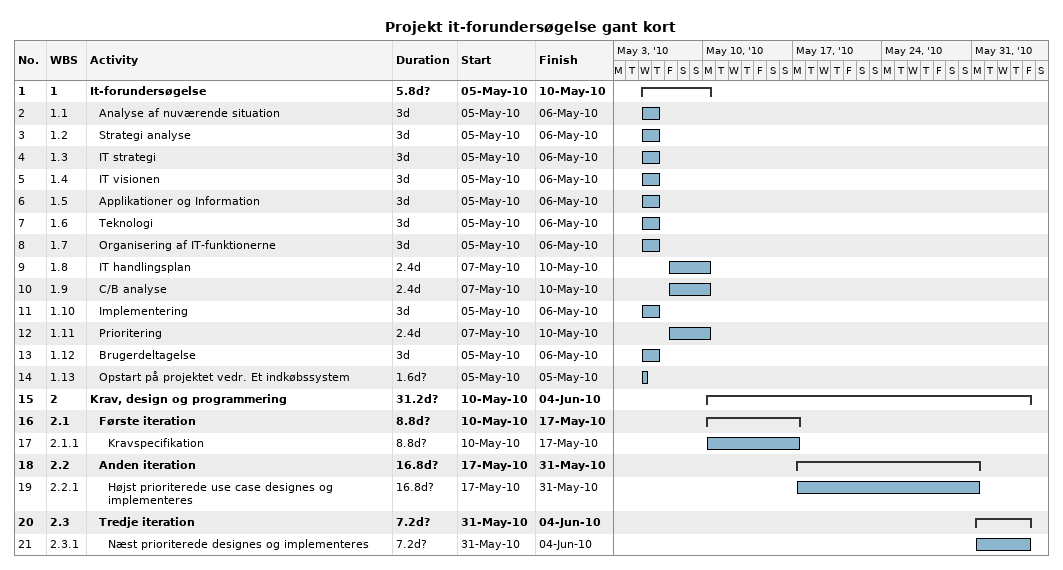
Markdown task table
Projekt it-forundersøgelse gant kort

| ID | WBS | Task | Duration | Start | Finish |
|---|---|---|---|---|---|
| 1 | 1 | **It-forundersøgelse** | 5.8d? | 2010-05-05 | 2010-05-10 |
| 2 | 1.1 | Analyse af nuværende situation | 3d | 2010-05-05 | 2010-05-06 |
| 3 | 1.2 | Strategi analyse | 3d | 2010-05-05 | 2010-05-06 |
| 4 | 1.3 | IT strategi | 3d | 2010-05-05 | 2010-05-06 |
| 5 | 1.4 | IT visionen | 3d | 2010-05-05 | 2010-05-06 |
| 6 | 1.5 | Applikationer og Information | 3d | 2010-05-05 | 2010-05-06 |
| 7 | 1.6 | Teknologi | 3d | 2010-05-05 | 2010-05-06 |
| 8 | 1.7 | Organisering af IT-funktionerne | 3d | 2010-05-05 | 2010-05-06 |
| 9 | 1.8 | IT handlingsplan | 2.4d | 2010-05-07 | 2010-05-10 |
| 10 | 1.9 | C/B analyse | 2.4d | 2010-05-07 | 2010-05-10 |
| 11 | 1.10 | Implementering | 3d | 2010-05-05 | 2010-05-06 |
| 12 | 1.11 | Prioritering | 2.4d | 2010-05-07 | 2010-05-10 |
| 13 | 1.12 | Brugerdeltagelse | 3d | 2010-05-05 | 2010-05-06 |
| 14 | 1.13 | Opstart på projektet vedr. Et indkøbssystem | 1.6d? | 2010-05-05 | 2010-05-05 |
| 15 | 2 | **Krav, design og programmering** | 31.2d? | 2010-05-10 | 2010-06-04 |
| 16 | 2.1 | **Første iteration** | 8.8d? | 2010-05-10 | 2010-05-17 |
| 17 | 2.1.1 | Kravspecifikation | 8.8d? | 2010-05-10 | 2010-05-17 |
| 18 | 2.2 | **Anden iteration** | 16.8d? | 2010-05-17 | 2010-05-31 |
| 19 | 2.2.1 | Højst prioriterede use case designes og implementeres | 16.8d? | 2010-05-17 | 2010-05-31 |
| 20 | 2.3 | **Tredje iteration** | 7.2d? | 2010-05-31 | 2010-06-04 |
| 21 | 2.3.1 | Næst prioriterede designes og implementeres | 7.2d? | 2010-05-31 | 2010-06-04 |
